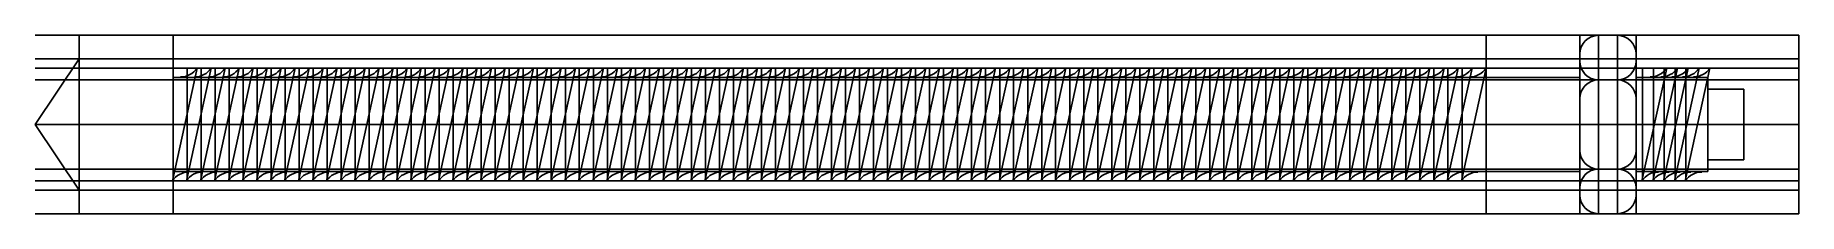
# Model space of a CAD drawing. Extents: x -155 to 33, y -10 to 10.
import ezdxf

# ---------------------------------------------------------------- set-up
doc = ezdxf.new("R2010")
doc.units = 0
doc.layers.get('0').update_dxf_attribs({"linetype": 'CONTINUOUS'})

msp = doc.modelspace()

# ---------------------------------------------------------------- linework, layer by layer
at = {"linetype": 'CONTINUOUS'}
for p, q in [((33.34, 9.5), (-154.69, 9.5)), ((-150, -9.5), (-150, 9.5)), ((-140, -9.5), (-140, 9.5)), ((0, -9.5), (0, 9.5)), ((10, 9.5), (10, -9.5)), ((12, -9.5), (12, 9.5)), ((12, 9.5), (14, 9.5)), ((14, -9.5), (14, 9.5)), ((16, -9.5), (16, 9.5)), ((33.34, -9.5), (33.34, 9.5)), ((-154.69, 7), (33.34, 7)), ((-150, 7), (-154.69, 0)), ((33.34, 6), (-154.69, 6)), ((0, 7), (-150, 7)), ((0, 7), (-150, 7)), ((-137.44, 6), (-140.07, 6)), ((-140.07, -6), (-137.44, 6)), ((-140, -6), (-140, 6)), ((-140, 6), (0, 6)), ((-140, -6), (-140, 6)), ((-135.94, 6), (-138.58, 6)), ((-138.58, -6), (-135.94, 6)), ((-138.51, -6), (-138.51, 6)), ((-134.45, 6), (-137.08, 6)), ((-137.08, -6), (-134.45, 6)), ((-137.01, -6), (-137.01, 6)), ((-132.95, 6), (-135.59, 6)), ((-135.59, -6), (-132.95, 6)), ((-135.52, -6), (-135.52, 6)), ((-131.46, 6), (-134.09, 6)), ((-134.09, -6), (-131.46, 6)), ((-134.02, -6), (-134.02, 6)), ((-129.97, 6), (-132.6, 6)), ((-132.6, -6), (-129.97, 6)), ((-132.53, -6), (-132.53, 6)), ((-128.47, 6), (-131.11, 6)), ((-131.11, -6), (-128.47, 6)), ((-131.04, -6), (-131.04, 6)), ((-126.98, 6), (-129.61, 6)), ((-129.61, -6), (-126.98, 6)), ((-129.54, -6), (-129.54, 6)), ((-125.48, 6), (-128.12, 6)), ((-128.12, -6), (-125.48, 6)), ((-128.05, -6), (-128.05, 6)), ((-123.99, 6), (-126.62, 6)), ((-126.62, -6), (-123.99, 6)), ((-126.56, -6), (-126.56, 6)), ((-122.5, 6), (-125.13, 6)), ((-125.13, -6), (-122.5, 6)), ((-125.06, -6), (-125.06, 6)), ((-121, 6), (-123.64, 6)), ((-123.64, -6), (-121, 6)), ((-123.57, -6), (-123.57, 6)), ((-119.51, 6), (-122.14, 6)), ((-122.14, -6), (-119.51, 6)), ((-122.07, -6), (-122.07, 6)), ((-118.02, 6), (-120.65, 6)), ((-120.65, -6), (-118.02, 6)), ((-120.58, -6), (-120.58, 6)), ((-116.52, 6), (-119.16, 6)), ((-119.16, -6), (-116.52, 6)), ((-119.09, -6), (-119.09, 6)), ((-115.03, 6), (-117.66, 6)), ((-117.66, -6), (-115.03, 6)), ((-117.59, -6), (-117.59, 6)), ((-113.53, 6), (-116.17, 6)), ((-116.17, -6), (-113.53, 6)), ((-116.1, -6), (-116.1, 6)), ((-112.04, 6), (-114.67, 6)), ((-114.67, -6), (-112.04, 6)), ((-114.6, -6), (-114.6, 6)), ((-110.55, 6), (-113.18, 6)), ((-113.18, -6), (-110.55, 6)), ((-113.11, -6), (-113.11, 6)), ((-109.05, 6), (-111.69, 6)), ((-111.69, -6), (-109.05, 6)), ((-111.62, -6), (-111.62, 6)), ((-107.56, 6), (-110.19, 6)), ((-110.19, -6), (-107.56, 6)), ((-110.12, -6), (-110.12, 6)), ((-106.06, 6), (-108.7, 6)), ((-108.7, -6), (-106.06, 6)), ((-108.63, -6), (-108.63, 6)), ((-104.57, 6), (-107.2, 6)), ((-107.2, -6), (-104.57, 6)), ((-107.13, -6), (-107.13, 6)), ((-103.08, 6), (-105.71, 6)), ((-105.71, -6), (-103.08, 6)), ((-105.64, -6), (-105.64, 6)), ((-101.58, 6), (-104.22, 6)), ((-104.22, -6), (-101.58, 6)), ((-104.15, -6), (-104.15, 6)), ((-100.09, 6), (-102.72, 6)), ((-102.72, -6), (-100.09, 6)), ((-102.65, -6), (-102.65, 6)), ((-98.6, 6), (-101.23, 6)), ((-101.23, -6), (-98.6, 6)), ((-101.16, -6), (-101.16, 6)), ((-97.1, 6), (-99.73, 6)), ((-99.73, -6), (-97.1, 6)), ((-99.67, -6), (-99.67, 6)), ((-95.61, 6), (-98.24, 6)), ((-98.24, -6), (-95.61, 6)), ((-98.17, -6), (-98.17, 6)), ((-94.11, 6), (-96.75, 6)), ((-96.75, -6), (-94.11, 6)), ((-96.68, -6), (-96.68, 6)), ((-92.62, 6), (-95.25, 6)), ((-95.25, -6), (-92.62, 6)), ((-95.18, -6), (-95.18, 6)), ((-91.13, 6), (-93.76, 6)), ((-93.76, -6), (-91.13, 6)), ((-93.69, -6), (-93.69, 6)), ((-89.63, 6), (-92.27, 6)), ((-92.27, -6), (-89.63, 6)), ((-92.2, -6), (-92.2, 6)), ((-88.14, 6), (-90.77, 6)), ((-90.77, -6), (-88.14, 6)), ((-90.7, -6), (-90.7, 6)), ((-86.64, 6), (-89.28, 6)), ((-89.28, -6), (-86.64, 6)), ((-89.21, -6), (-89.21, 6)), ((-85.15, 6), (-87.78, 6)), ((-87.78, -6), (-85.15, 6)), ((-87.71, -6), (-87.71, 6)), ((-83.66, 6), (-86.29, 6)), ((-86.29, -6), (-83.66, 6)), ((-86.22, -6), (-86.22, 6)), ((-82.16, 6), (-84.8, 6)), ((-84.8, -6), (-82.16, 6)), ((-84.73, -6), (-84.73, 6)), ((-80.67, 6), (-83.3, 6)), ((-83.3, -6), (-80.67, 6)), ((-83.23, -6), (-83.23, 6)), ((-79.17, 6), (-81.81, 6)), ((-81.81, -6), (-79.17, 6)), ((-81.74, -6), (-81.74, 6)), ((-77.68, 6), (-80.31, 6)), ((-80.31, -6), (-77.68, 6)), ((-80.25, -6), (-80.25, 6)), ((-76.19, 6), (-78.82, 6)), ((-78.82, -6), (-76.19, 6)), ((-78.75, -6), (-78.75, 6)), ((-74.69, 6), (-77.33, 6)), ((-77.33, -6), (-74.69, 6)), ((-77.26, -6), (-77.26, 6)), ((-73.2, 6), (-75.83, 6)), ((-75.83, -6), (-73.2, 6)), ((-75.76, -6), (-75.76, 6)), ((-71.71, 6), (-74.34, 6)), ((-74.34, -6), (-71.71, 6)), ((-74.27, -6), (-74.27, 6)), ((-70.21, 6), (-72.85, 6)), ((-72.85, -6), (-70.21, 6)), ((-72.78, -6), (-72.78, 6)), ((-68.72, 6), (-71.35, 6)), ((-71.35, -6), (-68.72, 6)), ((-71.28, -6), (-71.28, 6)), ((-67.22, 6), (-69.86, 6)), ((-69.86, -6), (-67.22, 6)), ((-69.79, -6), (-69.79, 6)), ((-65.73, 6), (-68.36, 6)), ((-68.36, -6), (-65.73, 6)), ((-68.29, -6), (-68.29, 6)), ((-64.24, 6), (-66.87, 6)), ((-66.87, -6), (-64.24, 6)), ((-66.8, -6), (-66.8, 6)), ((-62.74, 6), (-65.38, 6)), ((-65.38, -6), (-62.74, 6)), ((-65.31, -6), (-65.31, 6)), ((-61.25, 6), (-63.88, 6)), ((-63.88, -6), (-61.25, 6)), ((-63.81, -6), (-63.81, 6)), ((-59.75, 6), (-62.39, 6)), ((-62.39, -6), (-59.75, 6)), ((-62.32, -6), (-62.32, 6)), ((-58.26, 6), (-60.89, 6)), ((-60.89, -6), (-58.26, 6)), ((-60.83, -6), (-60.83, 6)), ((-56.77, 6), (-59.4, 6)), ((-59.4, -6), (-56.77, 6)), ((-59.33, -6), (-59.33, 6)), ((-55.27, 6), (-57.91, 6)), ((-57.91, -6), (-55.27, 6)), ((-57.84, -6), (-57.84, 6)), ((-53.78, 6), (-56.41, 6)), ((-56.41, -6), (-53.78, 6)), ((-56.34, -6), (-56.34, 6)), ((-52.29, 6), (-54.92, 6)), ((-54.92, -6), (-52.29, 6)), ((-54.85, -6), (-54.85, 6)), ((-50.79, 6), (-53.43, 6)), ((-53.43, -6), (-50.79, 6)), ((-53.36, -6), (-53.36, 6)), ((-49.3, 6), (-51.93, 6)), ((-51.93, -6), (-49.3, 6)), ((-51.86, -6), (-51.86, 6)), ((-47.8, 6), (-50.44, 6)), ((-50.44, -6), (-47.8, 6)), ((-50.37, -6), (-50.37, 6)), ((-46.31, 6), (-48.94, 6)), ((-48.94, -6), (-46.31, 6)), ((-48.87, -6), (-48.87, 6)), ((-44.82, 6), (-47.45, 6)), ((-47.45, -6), (-44.82, 6)), ((-47.38, -6), (-47.38, 6)), ((-43.32, 6), (-45.96, 6)), ((-45.96, -6), (-43.32, 6)), ((-45.89, -6), (-45.89, 6)), ((-41.83, 6), (-44.46, 6)), ((-44.46, -6), (-41.83, 6)), ((-44.39, -6), (-44.39, 6)), ((-40.33, 6), (-42.97, 6)), ((-42.97, -6), (-40.33, 6)), ((-42.9, -6), (-42.9, 6)), ((-38.84, 6), (-41.47, 6)), ((-41.47, -6), (-38.84, 6)), ((-41.4, -6), (-41.4, 6)), ((-37.35, 6), (-39.98, 6)), ((-39.98, -6), (-37.35, 6)), ((-39.91, -6), (-39.91, 6)), ((-35.85, 6), (-38.49, 6)), ((-38.49, -6), (-35.85, 6)), ((-38.42, -6), (-38.42, 6)), ((-34.36, 6), (-36.99, 6)), ((-36.99, -6), (-34.36, 6)), ((-36.92, -6), (-36.92, 6)), ((-32.87, 6), (-35.5, 6)), ((-35.5, -6), (-32.87, 6)), ((-35.43, -6), (-35.43, 6)), ((-31.37, 6), (-34, 6)), ((-34, -6), (-31.37, 6)), ((-33.94, -6), (-33.94, 6)), ((-29.88, 6), (-32.51, 6)), ((-32.51, -6), (-29.88, 6)), ((-32.44, -6), (-32.44, 6)), ((-28.38, 6), (-31.02, 6)), ((-31.02, -6), (-28.38, 6)), ((-30.95, -6), (-30.95, 6)), ((-26.89, 6), (-29.52, 6)), ((-29.52, -6), (-26.89, 6)), ((-29.45, -6), (-29.45, 6)), ((-25.4, 6), (-28.03, 6)), ((-28.03, -6), (-25.4, 6)), ((-27.96, -6), (-27.96, 6)), ((-23.9, 6), (-26.54, 6)), ((-26.54, -6), (-23.9, 6)), ((-26.47, -6), (-26.47, 6)), ((-22.41, 6), (-25.04, 6)), ((-25.04, -6), (-22.41, 6)), ((-24.97, -6), (-24.97, 6)), ((-20.91, 6), (-23.55, 6)), ((-23.55, -6), (-20.91, 6)), ((-23.48, -6), (-23.48, 6)), ((-19.42, 6), (-22.05, 6)), ((-22.05, -6), (-19.42, 6)), ((-21.98, -6), (-21.98, 6)), ((-17.93, 6), (-20.56, 6)), ((-20.56, -6), (-17.93, 6)), ((-20.49, -6), (-20.49, 6)), ((-16.43, 6), (-19.07, 6)), ((-19.07, -6), (-16.43, 6)), ((-19, -6), (-19, 6)), ((-14.94, 6), (-17.57, 6)), ((-17.57, -6), (-14.94, 6)), ((-17.5, -6), (-17.5, 6)), ((-13.44, 6), (-16.08, 6)), ((-16.08, -6), (-13.44, 6)), ((-16.01, -6), (-16.01, 6)), ((-11.95, 6), (-14.58, 6)), ((-14.58, -6), (-11.95, 6)), ((-14.52, -6), (-14.52, 6)), ((-10.46, 6), (-13.09, 6)), ((-13.09, -6), (-10.46, 6)), ((-13.02, -6), (-13.02, 6)), ((-8.96, 6), (-11.6, 6)), ((-11.6, -6), (-8.96, 6)), ((-11.53, -6), (-11.53, 6)), ((-7.47, 6), (-10.1, 6)), ((-10.1, -6), (-7.47, 6)), ((-10.03, -6), (-10.03, 6)), ((-5.98, 6), (-8.61, 6)), ((-8.61, -6), (-5.98, 6)), ((-8.54, -6), (-8.54, 6)), ((-4.48, 6), (-7.12, 6)), ((-7.12, -6), (-4.48, 6)), ((-7.05, -6), (-7.05, 6)), ((-2.99, 6), (-5.62, 6)), ((-5.62, -6), (-2.99, 6)), ((-5.55, -6), (-5.55, 6)), ((-1.49, 6), (-4.13, 6)), ((-4.13, -6), (-1.49, 6)), ((-4.06, -6), (-4.06, 6)), ((0, 6), (-2.63, 6)), ((-2.63, -6), (0, 6)), ((-2.56, -6), (-2.56, 6)), ((0, 6), (0, 7)), ((0, 7), (0, 5)), ((10, 7.5), (10, -7.5)), ((16, 7.5), (16, -7.5)), ((19.26, 6), (16.62, 6)), ((16.62, -6), (19.26, 6)), ((16.69, -6), (16.69, 6)), ((20.41, 6), (17.78, 6)), ((17.78, -6), (20.41, 6)), ((17.85, -6), (17.85, 6)), ((21.56, 6), (18.93, 6)), ((18.93, -6), (21.56, 6)), ((19, -6), (19, 6)), ((22.72, 6), (20.08, 6)), ((20.08, -6), (22.72, 6)), ((20.15, -6), (20.15, 6)), ((23.87, 6), (21.24, 6)), ((21.24, -6), (23.87, 6)), ((21.31, -6), (21.31, 6)), ((33.34, 4.75), (-154.69, 4.75)), ((0, 5), (-140, 5)), ((-140, 5), (-140, -5)), ((-140, -5), (-140, 5)), ((10, 5), (0, 5)), ((0, 5), (0, -5)), ((10, -5), (10, 5)), ((12, 4.75), (14, 4.75)), ((16, 5), (23.66, 5)), ((23.66, 5), (23.66, -5)), ((23.66, 3.75), (27.47, 3.75)), ((27.47, 3.75), (27.47, -3.75)), ((-154.69, 0), (33.34, 0)), ((-154.69, 0), (-150, -7)), ((-140.07, 0), (-137.44, 0)), ((-138.58, 0), (-135.94, 0)), ((-137.08, 0), (-134.45, 0)), ((-135.59, 0), (-132.95, 0)), ((-134.09, 0), (-131.46, 0)), ((-132.6, 0), (-129.97, 0)), ((-131.11, 0), (-128.47, 0)), ((-129.61, 0), (-126.98, 0)), ((-128.12, 0), (-125.48, 0)), ((-126.62, 0), (-123.99, 0)), ((-125.13, 0), (-122.5, 0)), ((-123.64, 0), (-121, 0)), ((-122.14, 0), (-119.51, 0)), ((-120.65, 0), (-118.02, 0)), ((-119.16, 0), (-116.52, 0)), ((-117.66, 0), (-115.03, 0)), ((-116.17, 0), (-113.53, 0)), ((-114.67, 0), (-112.04, 0)), ((-113.18, 0), (-110.55, 0)), ((-111.69, 0), (-109.05, 0)), ((-110.19, 0), (-107.56, 0)), ((-108.7, 0), (-106.06, 0)), ((-107.2, 0), (-104.57, 0)), ((-105.71, 0), (-103.08, 0)), ((-104.22, 0), (-101.58, 0)), ((-102.72, 0), (-100.09, 0)), ((-101.23, 0), (-98.6, 0)), ((-99.73, 0), (-97.1, 0)), ((-98.24, 0), (-95.61, 0)), ((-96.75, 0), (-94.11, 0)), ((-95.25, 0), (-92.62, 0)), ((-93.76, 0), (-91.13, 0)), ((-92.27, 0), (-89.63, 0)), ((-90.77, 0), (-88.14, 0)), ((-89.28, 0), (-86.64, 0)), ((-87.78, 0), (-85.15, 0)), ((-86.29, 0), (-83.66, 0)), ((-84.8, 0), (-82.16, 0)), ((-83.3, 0), (-80.67, 0)), ((-81.81, 0), (-79.17, 0)), ((-80.31, 0), (-77.68, 0)), ((-78.82, 0), (-76.19, 0)), ((-77.33, 0), (-74.69, 0)), ((-75.83, 0), (-73.2, 0)), ((-74.34, 0), (-71.71, 0)), ((-72.85, 0), (-70.21, 0)), ((-71.35, 0), (-68.72, 0)), ((-69.86, 0), (-67.22, 0)), ((-68.36, 0), (-65.73, 0)), ((-66.87, 0), (-64.24, 0)), ((-65.38, 0), (-62.74, 0)), ((-63.88, 0), (-61.25, 0)), ((-62.39, 0), (-59.75, 0)), ((-60.89, 0), (-58.26, 0)), ((-59.4, 0), (-56.77, 0)), ((-57.91, 0), (-55.27, 0)), ((-56.41, 0), (-53.78, 0)), ((-54.92, 0), (-52.29, 0)), ((-53.43, 0), (-50.79, 0)), ((-51.93, 0), (-49.3, 0)), ((-50.44, 0), (-47.8, 0)), ((-48.94, 0), (-46.31, 0)), ((-47.45, 0), (-44.82, 0)), ((-45.96, 0), (-43.32, 0)), ((-44.46, 0), (-41.83, 0)), ((-42.97, 0), (-40.33, 0)), ((-41.47, 0), (-38.84, 0)), ((-39.98, 0), (-37.35, 0)), ((-38.49, 0), (-35.85, 0)), ((-36.99, 0), (-34.36, 0)), ((-35.5, 0), (-32.87, 0)), ((-34, 0), (-31.37, 0)), ((-32.51, 0), (-29.88, 0)), ((-31.02, 0), (-28.38, 0)), ((-29.52, 0), (-26.89, 0)), ((-28.03, 0), (-25.4, 0)), ((-26.54, 0), (-23.9, 0)), ((-25.04, 0), (-22.41, 0)), ((-23.55, 0), (-20.91, 0)), ((-22.05, 0), (-19.42, 0)), ((-20.56, 0), (-17.93, 0)), ((-19.07, 0), (-16.43, 0)), ((-17.57, 0), (-14.94, 0)), ((-16.08, 0), (-13.44, 0)), ((-14.58, 0), (-11.95, 0)), ((-13.09, 0), (-10.46, 0)), ((-11.6, 0), (-8.96, 0)), ((-10.1, 0), (-7.47, 0)), ((-8.61, 0), (-5.98, 0)), ((-7.12, 0), (-4.48, 0)), ((-5.62, 0), (-2.99, 0)), ((-4.13, 0), (-1.49, 0)), ((-2.63, 0), (0, 0)), ((16.62, 0), (19.26, 0)), ((17.78, 0), (20.41, 0)), ((18.93, 0), (21.56, 0)), ((20.08, 0), (22.72, 0)), ((21.24, 0), (23.87, 0)), ((23.66, 0), (27.47, 0)), ((23.66, -3.75), (27.47, -3.75)), ((33.34, -4.75), (-154.69, -4.75)), ((-140, -5), (0, -5)), ((0, -5), (10, -5)), ((0, -6.25), (0, -5)), ((12, -4.75), (14, -4.75)), ((16, -5), (23.66, -5)), ((33.34, -6), (-154.69, -6)), ((-154.69, -7), (33.34, -7)), ((-150, -7), (0, -7)), ((-137.44, -6), (-140.07, -6)), ((0, -6), (-140, -6)), ((-135.94, -6), (-138.58, -6)), ((-134.45, -6), (-137.08, -6)), ((-132.95, -6), (-135.59, -6)), ((-131.46, -6), (-134.09, -6)), ((-129.97, -6), (-132.6, -6)), ((-128.47, -6), (-131.11, -6)), ((-126.98, -6), (-129.61, -6)), ((-125.48, -6), (-128.12, -6)), ((-123.99, -6), (-126.62, -6)), ((-122.5, -6), (-125.13, -6)), ((-121, -6), (-123.64, -6)), ((-119.51, -6), (-122.14, -6)), ((-118.02, -6), (-120.65, -6)), ((-116.52, -6), (-119.16, -6)), ((-115.03, -6), (-117.66, -6)), ((-113.53, -6), (-116.17, -6)), ((-112.04, -6), (-114.67, -6)), ((-110.55, -6), (-113.18, -6)), ((-109.05, -6), (-111.69, -6)), ((-107.56, -6), (-110.19, -6)), ((-106.06, -6), (-108.7, -6)), ((-104.57, -6), (-107.2, -6)), ((-103.08, -6), (-105.71, -6)), ((-101.58, -6), (-104.22, -6)), ((-100.09, -6), (-102.72, -6)), ((-98.6, -6), (-101.23, -6)), ((-97.1, -6), (-99.73, -6)), ((-95.61, -6), (-98.24, -6)), ((-94.11, -6), (-96.75, -6)), ((-92.62, -6), (-95.25, -6)), ((-91.13, -6), (-93.76, -6)), ((-89.63, -6), (-92.27, -6)), ((-88.14, -6), (-90.77, -6)), ((-86.64, -6), (-89.28, -6)), ((-85.15, -6), (-87.78, -6)), ((-83.66, -6), (-86.29, -6)), ((-82.16, -6), (-84.8, -6)), ((-80.67, -6), (-83.3, -6)), ((-79.17, -6), (-81.81, -6)), ((-77.68, -6), (-80.31, -6)), ((-76.19, -6), (-78.82, -6)), ((-74.69, -6), (-77.33, -6)), ((-73.2, -6), (-75.83, -6)), ((-71.71, -6), (-74.34, -6)), ((-70.21, -6), (-72.85, -6)), ((-68.72, -6), (-71.35, -6)), ((-67.22, -6), (-69.86, -6)), ((-65.73, -6), (-68.36, -6)), ((-64.24, -6), (-66.87, -6)), ((-62.74, -6), (-65.38, -6)), ((-61.25, -6), (-63.88, -6)), ((-59.75, -6), (-62.39, -6)), ((-58.26, -6), (-60.89, -6)), ((-56.77, -6), (-59.4, -6)), ((-55.27, -6), (-57.91, -6)), ((-53.78, -6), (-56.41, -6)), ((-52.29, -6), (-54.92, -6)), ((-50.79, -6), (-53.43, -6)), ((-49.3, -6), (-51.93, -6)), ((-47.8, -6), (-50.44, -6)), ((-46.31, -6), (-48.94, -6)), ((-44.82, -6), (-47.45, -6)), ((-43.32, -6), (-45.96, -6)), ((-41.83, -6), (-44.46, -6)), ((-40.33, -6), (-42.97, -6)), ((-38.84, -6), (-41.47, -6)), ((-37.35, -6), (-39.98, -6)), ((-35.85, -6), (-38.49, -6)), ((-34.36, -6), (-36.99, -6)), ((-32.87, -6), (-35.5, -6)), ((-31.37, -6), (-34, -6)), ((-29.88, -6), (-32.51, -6)), ((-28.38, -6), (-31.02, -6)), ((-26.89, -6), (-29.52, -6)), ((-25.4, -6), (-28.03, -6)), ((-23.9, -6), (-26.54, -6)), ((-22.41, -6), (-25.04, -6)), ((-20.91, -6), (-23.55, -6)), ((-19.42, -6), (-22.05, -6)), ((-17.93, -6), (-20.56, -6)), ((-16.43, -6), (-19.07, -6)), ((-14.94, -6), (-17.57, -6)), ((-13.44, -6), (-16.08, -6)), ((-11.95, -6), (-14.58, -6)), ((-10.46, -6), (-13.09, -6)), ((-8.96, -6), (-11.6, -6)), ((-7.47, -6), (-10.1, -6)), ((-5.98, -6), (-8.61, -6)), ((-4.48, -6), (-7.12, -6)), ((-2.99, -6), (-5.62, -6)), ((-1.49, -6), (-4.13, -6)), ((0, -6), (-2.63, -6)), ((0, -7), (0, -6)), ((19.26, -6), (16.62, -6)), ((20.41, -6), (17.78, -6)), ((21.56, -6), (18.93, -6)), ((22.72, -6), (20.08, -6)), ((23.87, -6), (21.24, -6)), ((33.34, -9.5), (-154.69, -9.5)), ((12, -9.5), (14, -9.5))]:
    msp.add_line(p, q, dxfattribs=at)
for centre, radius, start, end in [((12, 7.5), 2, 90, 180), ((14, 7.5), 2, 0, 90), ((-139.2, 7.18), 2.12, 270.0338, 326.1788), ((-137.7, 7.18), 2.12, 270.0338, 326.1788), ((-136.21, 7.18), 2.12, 270.0338, 326.1788), ((-134.71, 7.18), 2.12, 269.7638, 326.1793), ((-133.22, 7.18), 2.12, 270.0338, 326.1788), ((-131.73, 7.18), 2.12, 270.0338, 326.1788), ((-130.23, 7.18), 2.12, 270.0338, 326.1788), ((-128.74, 7.18), 2.12, 270.0338, 326.1788), ((-127.24, 7.18), 2.12, 269.7638, 326.1793), ((-125.75, 7.18), 2.12, 270.0338, 326.1788), ((-124.26, 7.18), 2.12, 270.0338, 326.1788), ((-122.76, 7.18), 2.12, 270.0338, 326.1788), ((-121.27, 7.18), 2.12, 270.0338, 326.1788), ((-119.78, 7.18), 2.12, 270.0338, 326.1788), ((-118.28, 7.18), 2.12, 270.0338, 326.1788), ((-116.79, 7.18), 2.12, 270.0338, 326.1788), ((-115.29, 7.18), 2.12, 269.7638, 326.1793), ((-113.8, 7.18), 2.12, 270.0338, 326.1788), ((-112.31, 7.18), 2.12, 270.0338, 326.1788), ((-110.81, 7.18), 2.12, 270.0338, 326.1788), ((-109.32, 7.18), 2.12, 270.0338, 326.1788), ((-107.82, 7.18), 2.12, 269.7638, 326.1793), ((-106.33, 7.18), 2.12, 270.0338, 326.1788), ((-104.84, 7.18), 2.12, 270.0338, 326.1788), ((-103.34, 7.18), 2.12, 270.0338, 326.1788), ((-101.85, 7.18), 2.12, 270.0338, 326.1788), ((-100.36, 7.18), 2.12, 270.0338, 326.1788), ((-98.86, 7.18), 2.12, 270.0338, 326.1788), ((-97.37, 7.18), 2.12, 270.0338, 326.1788), ((-95.87, 7.18), 2.12, 269.7638, 326.1793), ((-94.38, 7.18), 2.12, 270.0338, 326.1788), ((-92.89, 7.18), 2.12, 270.0338, 326.1788), ((-91.39, 7.18), 2.12, 270.0338, 326.1788), ((-89.9, 7.18), 2.12, 270.0338, 326.1788), ((-88.4, 7.18), 2.12, 269.7638, 326.1793), ((-86.91, 7.18), 2.12, 270.0338, 326.1788), ((-85.42, 7.18), 2.12, 270.0338, 326.1788), ((-83.92, 7.18), 2.12, 270.0338, 326.1788), ((-82.43, 7.18), 2.12, 270.0338, 326.1788), ((-80.93, 7.18), 2.12, 269.7638, 326.1793), ((-79.44, 7.18), 2.12, 270.0338, 326.1788), ((-77.95, 7.18), 2.12, 270.0338, 326.1788), ((-76.45, 7.18), 2.12, 269.7638, 326.1793), ((-74.96, 7.18), 2.12, 270.0338, 326.1788), ((-73.47, 7.18), 2.12, 270.0338, 326.1788), ((-71.97, 7.18), 2.12, 270.0338, 326.1788), ((-70.48, 7.18), 2.12, 270.0338, 326.1788), ((-68.98, 7.18), 2.12, 269.7638, 326.1793), ((-67.49, 7.18), 2.12, 270.0338, 326.1788), ((-66, 7.18), 2.12, 270.0338, 326.1788), ((-64.5, 7.18), 2.12, 270.0338, 326.1788), ((-63.01, 7.18), 2.12, 270.0338, 326.1788), ((-61.51, 7.18), 2.12, 269.7638, 326.1793), ((-60.02, 7.18), 2.12, 270.0338, 326.1788), ((-58.53, 7.18), 2.12, 270.0338, 326.1788), ((-57.03, 7.18), 2.12, 270.0338, 326.1788), ((-55.54, 7.18), 2.12, 270.0338, 326.1788), ((-54.05, 7.18), 2.12, 270.0338, 326.1788), ((-52.55, 7.18), 2.12, 270.0338, 326.1788), ((-51.06, 7.18), 2.12, 270.0338, 326.1788), ((-49.56, 7.18), 2.12, 269.7638, 326.1793), ((-48.07, 7.18), 2.12, 270.0338, 326.1788), ((-46.58, 7.18), 2.12, 270.0338, 326.1788), ((-45.08, 7.18), 2.12, 270.0338, 326.1788), ((-43.59, 7.18), 2.12, 270.0338, 326.1788), ((-42.09, 7.18), 2.12, 269.7638, 326.1793), ((-40.6, 7.18), 2.12, 270.0338, 326.1788), ((-39.11, 7.18), 2.12, 270.0338, 326.1788), ((-37.61, 7.18), 2.12, 270.0338, 326.1788), ((-36.12, 7.18), 2.12, 270.0338, 326.1788), ((-34.63, 7.18), 2.12, 270.0338, 326.1788), ((-33.13, 7.18), 2.12, 270.0338, 326.1788), ((-31.64, 7.18), 2.12, 270.0338, 326.1788), ((-30.14, 7.18), 2.12, 269.7638, 326.1793), ((-28.65, 7.18), 2.12, 270.0338, 326.1788), ((-27.16, 7.18), 2.12, 270.0338, 326.1788), ((-25.66, 7.18), 2.12, 270.0338, 326.1788), ((-24.17, 7.18), 2.12, 270.0338, 326.1788), ((-22.67, 7.18), 2.12, 269.7638, 326.1793), ((-21.18, 7.18), 2.12, 270.0338, 326.1788), ((-19.69, 7.18), 2.12, 270.0338, 326.1788), ((-18.19, 7.18), 2.12, 270.0338, 326.1788), ((-16.7, 7.18), 2.12, 270.0338, 326.1788), ((-15.2, 7.18), 2.12, 269.7638, 326.1793), ((-13.71, 7.18), 2.12, 270.0338, 326.1788), ((-12.22, 7.18), 2.12, 270.0338, 326.1788), ((-10.72, 7.18), 2.12, 270.0338, 326.1788), ((-9.23, 7.18), 2.12, 270.0338, 326.1788), ((-7.74, 7.18), 2.12, 270.0338, 326.1788), ((-6.24, 7.18), 2.12, 270.0338, 326.1788), ((-4.75, 7.18), 2.12, 270.0338, 326.1788), ((-3.25, 7.18), 2.12, 269.7638, 326.1793), ((-1.76, 7.18), 2.12, 270.0338, 326.1788), ((12, 6.75), 2, 180, 270), ((14, 6.75), 2, 270, 0), ((17.5, 7.18), 2.12, 270.0338, 326.1788), ((18.65, 7.18), 2.12, 270.0338, 326.1788), ((19.8, 7.18), 2.12, 270.0338, 326.1788), ((20.96, 7.18), 2.12, 270.0338, 326.1788), ((22.11, 7.18), 2.12, 270.0338, 326.1788), ((12, 2.75), 2, 90, 180), ((14, 2.75), 2, 0, 90), ((12, -2.75), 2, 180, 270), ((14, -2.75), 2, 270, 0), ((-138.31, -7.18), 2.12, 90.0338, 146.1788), ((-136.82, -7.18), 2.12, 89.7638, 146.1793), ((-135.32, -7.18), 2.12, 90.0338, 146.1788), ((-133.83, -7.18), 2.12, 90.0338, 146.1788), ((-132.33, -7.18), 2.12, 90.0338, 146.1788), ((-130.84, -7.18), 2.12, 90.0338, 146.1788), ((-129.35, -7.18), 2.12, 89.7638, 146.1793), ((-127.85, -7.18), 2.12, 90.0338, 146.1788), ((-126.36, -7.18), 2.12, 90.0338, 146.1788), ((-124.86, -7.18), 2.12, 90.0338, 146.1788), ((-123.37, -7.18), 2.12, 90.0338, 146.1788), ((-121.88, -7.18), 2.12, 90.0338, 146.1788), ((-120.38, -7.18), 2.12, 90.0338, 146.1788), ((-118.89, -7.18), 2.12, 90.0338, 146.1788), ((-117.4, -7.18), 2.12, 89.7638, 146.1793), ((-115.9, -7.18), 2.12, 90.0338, 146.1788), ((-114.41, -7.18), 2.12, 90.0338, 146.1788), ((-112.91, -7.18), 2.12, 90.0338, 146.1788), ((-111.42, -7.18), 2.12, 90.0338, 146.1788), ((-109.93, -7.18), 2.12, 89.7638, 146.1793), ((-108.43, -7.18), 2.12, 90.0338, 146.1788), ((-106.94, -7.18), 2.12, 90.0338, 146.1788), ((-105.44, -7.18), 2.12, 90.0338, 146.1788), ((-103.95, -7.18), 2.12, 90.0338, 146.1788), ((-102.46, -7.18), 2.12, 89.7638, 146.1793), ((-100.96, -7.18), 2.12, 90.0338, 146.1788), ((-99.47, -7.18), 2.12, 90.0338, 146.1788), ((-97.97, -7.18), 2.12, 90.0338, 146.1788), ((-96.48, -7.18), 2.12, 90.0338, 146.1788), ((-94.99, -7.18), 2.12, 90.0338, 146.1788), ((-93.49, -7.18), 2.12, 90.0338, 146.1788), ((-92, -7.18), 2.12, 90.0338, 146.1788), ((-90.51, -7.18), 2.12, 89.7638, 146.1793), ((-89.01, -7.18), 2.12, 90.0338, 146.1788), ((-87.52, -7.18), 2.12, 90.0338, 146.1788), ((-86.02, -7.18), 2.12, 90.0338, 146.1788), ((-84.53, -7.18), 2.12, 90.0338, 146.1788), ((-83.04, -7.18), 2.12, 89.7638, 146.1793), ((-81.54, -7.18), 2.12, 90.0338, 146.1788), ((-80.05, -7.18), 2.12, 90.0338, 146.1788), ((-78.55, -7.18), 2.12, 90.0338, 146.1788), ((-77.06, -7.18), 2.12, 90.0338, 146.1788), ((-75.57, -7.18), 2.12, 90.0338, 146.1788), ((-74.07, -7.18), 2.12, 90.0338, 146.1788), ((-72.58, -7.18), 2.12, 90.0338, 146.1788), ((-71.09, -7.18), 2.12, 89.7638, 146.1793), ((-69.59, -7.18), 2.12, 90.0338, 146.1788), ((-68.1, -7.18), 2.12, 90.0338, 146.1788), ((-66.6, -7.18), 2.12, 90.0338, 146.1788), ((-65.11, -7.18), 2.12, 90.0338, 146.1788), ((-63.62, -7.18), 2.12, 89.7638, 146.1793), ((-62.12, -7.18), 2.12, 90.0338, 146.1788), ((-60.63, -7.18), 2.12, 90.0338, 146.1788), ((-59.13, -7.18), 2.12, 90.0338, 146.1788), ((-57.64, -7.18), 2.12, 90.0338, 146.1788), ((-56.15, -7.18), 2.12, 89.7638, 146.1793), ((-54.65, -7.18), 2.12, 90.0338, 146.1788), ((-53.16, -7.18), 2.12, 90.0338, 146.1788), ((-51.67, -7.18), 2.12, 89.7638, 146.1793), ((-50.17, -7.18), 2.12, 90.0338, 146.1788), ((-48.68, -7.18), 2.12, 90.0338, 146.1788), ((-47.18, -7.18), 2.12, 90.0338, 146.1788), ((-45.69, -7.18), 2.12, 90.0338, 146.1788), ((-44.2, -7.18), 2.12, 89.7638, 146.1793), ((-42.7, -7.18), 2.12, 90.0338, 146.1788), ((-41.21, -7.18), 2.12, 90.0338, 146.1788), ((-39.71, -7.18), 2.12, 90.0338, 146.1788), ((-38.22, -7.18), 2.12, 90.0338, 146.1788), ((-36.73, -7.18), 2.12, 89.7638, 146.1793), ((-35.23, -7.18), 2.12, 90.0338, 146.1788), ((-33.74, -7.18), 2.12, 90.0338, 146.1788), ((-32.24, -7.18), 2.12, 90.0338, 146.1788), ((-30.75, -7.18), 2.12, 90.0338, 146.1788), ((-29.26, -7.18), 2.12, 90.0338, 146.1788), ((-27.76, -7.18), 2.12, 90.0338, 146.1788), ((-26.27, -7.18), 2.12, 90.0338, 146.1788), ((-24.78, -7.18), 2.12, 89.7638, 146.1793), ((-23.28, -7.18), 2.12, 90.0338, 146.1788), ((-21.79, -7.18), 2.12, 90.0338, 146.1788), ((-20.29, -7.18), 2.12, 90.0338, 146.1788), ((-18.8, -7.18), 2.12, 90.0338, 146.1788), ((-17.31, -7.18), 2.12, 89.7638, 146.1793), ((-15.81, -7.18), 2.12, 90.0338, 146.1788), ((-14.32, -7.18), 2.12, 90.0338, 146.1788), ((-12.82, -7.18), 2.12, 90.0338, 146.1788), ((-11.33, -7.18), 2.12, 90.0338, 146.1788), ((-9.84, -7.18), 2.12, 90.0338, 146.1788), ((-8.34, -7.18), 2.12, 90.0338, 146.1788), ((-6.85, -7.18), 2.12, 90.0338, 146.1788), ((-5.36, -7.18), 2.12, 89.7638, 146.1793), ((-3.86, -7.18), 2.12, 90.0338, 146.1788), ((-2.37, -7.18), 2.12, 90.0338, 146.1788), ((-0.87, -7.18), 2.12, 90.0338, 146.1788), ((12, -6.75), 2, 90, 180), ((14, -6.75), 2, 0, 90), ((18.38, -7.18), 2.12, 89.7638, 146.1793), ((19.54, -7.18), 2.12, 90.0338, 146.1788), ((20.69, -7.18), 2.12, 90.0338, 146.1788), ((21.84, -7.18), 2.12, 89.7638, 146.1793), ((23, -7.18), 2.12, 90.0338, 146.1788), ((12, -7.5), 2, 180, 270), ((14, -7.5), 2, 270, 0)]:
    msp.add_arc(centre, radius, start, end, dxfattribs=at)

doc.saveas('drawing.dxf')
